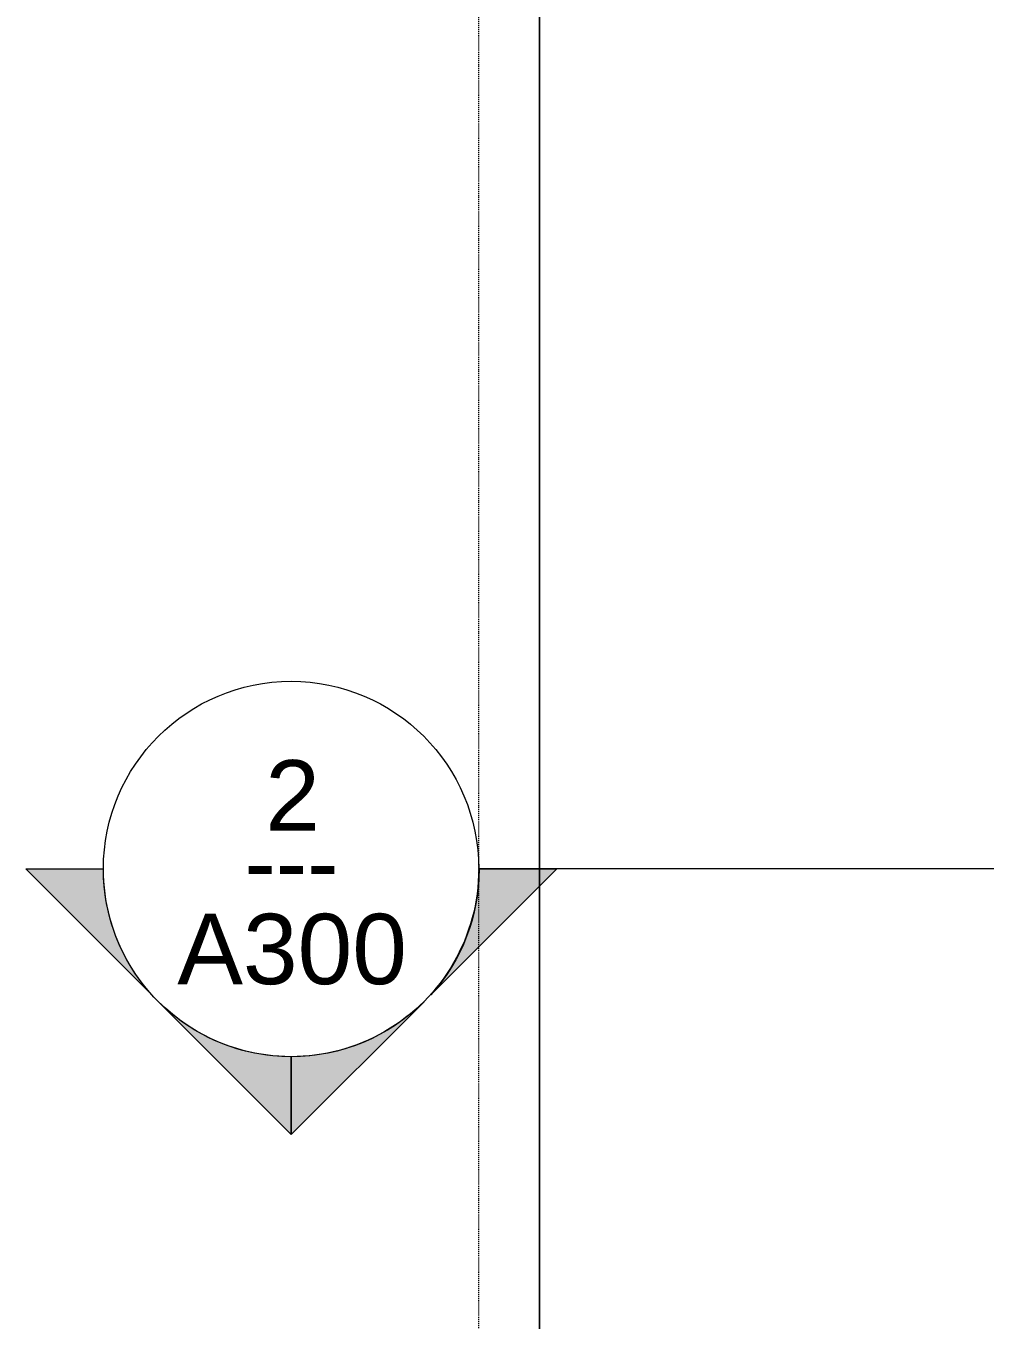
# Model space of a CAD drawing. Header units: inches. Extents: x -4250 to -935, y 9756 to 12395.
# Drawn here: x -4129.9 to -4007.2, y 10120.5 to 10286 of the extents above; entities that cross this region are included whole.
import ezdxf

# ---------------------------------------------------------------- set-up
doc = ezdxf.new("R2010")
doc.units = ezdxf.units.IN
doc.header["$MEASUREMENT"] = 0
doc.linetypes.add('Aligning Line 1_8_', pattern=[0.25, 0.125, -0.125])
for name, color, linetype, lineweight in [('0-1', 7, 'Continuous', 5), ('C-TOPO', 7, 'Continuous', 9), ('G-ANNO-SYMB-1', 147, 'Aligning Line 1_8_', 9), ('G-ANNO-SYMB-2', 111, 'Continuous', 9)]:
    doc.layers.add(name, color=color, linetype=linetype, lineweight=lineweight)
doc.styles.add('Arial', font='arial.ttf', dxfattribs={"height": 9})
doc.styles.add('Century Gothic_1', font='ufonts.com_century-gothic.ttf', dxfattribs={"height": 9})

# ---------------------------------------------------------------- blocks, each defined once
blk = doc.blocks.new('CTR  - Topography_rvt-1-FLOOR PLAN - ROOF')
at = {"layer": 'C-TOPO'}
for p, q in [((-4064.23, 10095.98), (-4064.23, 10462.74)), ((-4064.23, 10462.74), (-4064.23, 10095.98))]:
    blk.add_line(p, q, dxfattribs=at)
blk = doc.blocks.new('CTR - 1st Phase -Stairs _ Elevators_rvt-1-FLOOR PLAN - ROOF')
at = {"layer": 'G-ANNO-SYMB-1'}
blk.add_line((-4071.96, 9756.49), (-4071.96, 12280.07), dxfattribs=at)
blk = doc.blocks.new('Section - Section Head - Filled-22785-FLOOR PLAN - ROOF')
at = {"layer": 'G-ANNO-SYMB-2'}
h = blk.add_hatch(color=256, dxfattribs=at)
edge = h.paths.add_edge_path(flags=0)
edge.add_line((-0.4268, 0.1768), (-0.25, 0.3536))
edge.add_line((-0.25, 0.3536), (-0.25, 0.25))
edge.add_arc((-0.25, 0), 0.25, 90, 135)
h = blk.add_hatch(color=256, dxfattribs=at)
edge = h.paths.add_edge_path(flags=0)
edge.add_arc((-0.25, 0), 0.25, 45, 90)
edge.add_line((-0.25, 0.25), (-0.25, 0.3536))
edge.add_line((-0.25, 0.3536), (-0.0732, 0.1768))
h = blk.add_hatch(color=256, dxfattribs=at)
edge = h.paths.add_edge_path(flags=0)
edge.add_arc((-0.25, 0), 0.2503, 137.9216, 180)
edge.add_line((-0.5003, 0), (-0.6036, 0))
edge.add_line((-0.6036, 0), (-0.4358, 0.1678))
h = blk.add_hatch(color=256, dxfattribs=at)
edge = h.paths.add_edge_path(flags=0)
edge.add_line((-0.0642, 0.1678), (0.1036, 0))
edge.add_line((0.1036, 0), (0.0003, 0))
edge.add_arc((-0.25, 0), 0.2503, 0, 42.0784)
for p, q in [((-0.25, 0.3536), (-0.4268, 0.1768)), ((-0.25, 0.25), (-0.25, 0.3536)), ((-0.0732, 0.1768), (-0.25, 0.3536)), ((-0.25, 0.3536), (-0.25, 0.25)), ((-0.4358, 0.1678), (-0.6036, 0)), ((0.1036, 0), (-0.0642, 0.1678)), ((-0.6036, 0), (-0.5003, 0)), ((0.0003, 0), (0.1036, 0))]:
    blk.add_line(p, q, dxfattribs=at)
for centre, radius, start, end in [((-0.2503, 0), 0.25, 360, 180), ((-0.25, 0), 0.25, 90, 135), ((-0.25, 0), 0.25, 45, 90), ((-0.25, 0), 0.2503, 137.9216, 180), ((-0.25, 0), 0.2503, 0, 42.0784), ((-0.2503, 0), 0.25, 180, 360)]:
    blk.add_arc(centre, radius, start, end, dxfattribs=at)

msp = doc.modelspace()

# ---------------------------------------------------------------- linework, layer by layer
at = {"layer": 'G-ANNO-SYMB-2'}
msp.add_line((-1830.95, 10178.19), (-4071.96, 10178.19), dxfattribs=at)

# ---------------------------------------------------------------- block references
at = {"layer": '0-1'}
for name in ['CTR - 1st Phase -Stairs _ Elevators_rvt-1-FLOOR PLAN - ROOF', 'CTR  - Topography_rvt-1-FLOOR PLAN - ROOF']:
    msp.add_blockref(name, (0, 0), dxfattribs=at)
at = {"layer": 'G-ANNO-SYMB-2', "extrusion": (0, 0, -1), "xscale": 95.99999999999994, "yscale": 95.99999999999994, "zscale": 95.99999999999994, "rotation": 180}
msp.add_blockref('Section - Section Head - Filled-22785-FLOOR PLAN - ROOF', (4071.96, 10178.19), dxfattribs=at)

# ---------------------------------------------------------------- texts
at = {"layer": 'G-ANNO-SYMB-2', "char_height": 9, "attachment_point": 1}
for s, insert, width, style in [('2', (-4099.29, 10192.1), 8.484, 'Arial'), ('---', (-4101.94, 10183.59), 15.453, 'Century Gothic_1'), ('A300', (-4110.53, 10172.46), 35.754, 'Arial')]:
    msp.add_mtext(s, dxfattribs=dict(at, insert=insert, width=width, style=style))

doc.saveas('drawing.dxf')
